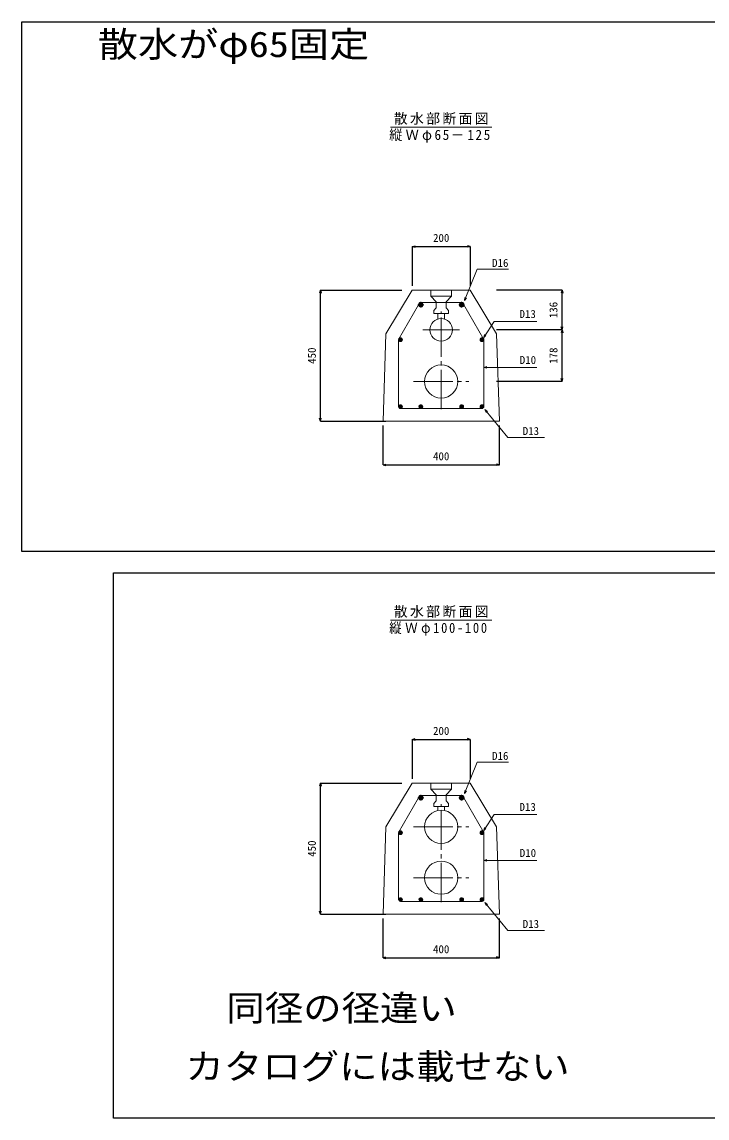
# Model space of a CAD drawing. Units: millimetres, scale not verified. Extents: x -9232 to 7975, y -6572 to 1682.
# Drawn here: x -9232 to -6878, y -2083 to 1682 of the extents above; entities that cross this region are included whole.
import ezdxf
from ezdxf.enums import TextEntityAlignment as Align

# ---------------------------------------------------------------- set-up
doc = ezdxf.new("R2010")
doc.units = ezdxf.units.MM
doc.header["$LTSCALE"] = 15
doc.linetypes.add('CHAIN1', pattern=[8, 5, -1, 1, -1])
doc.linetypes.add('CHAIN2', pattern=[12, 9, -1, 1, -1])
doc.layers.add('0-1_ブロック', color=2, linetype='Continuous', lineweight=18)
doc.layers.add('0-A', color=7, linetype='Continuous', lineweight=18)
for name, color, linetype in [('0-2_HI-VP', 7, 'Continuous'), ('0-3_鉄筋', 4, 'Continuous'), ('0-6_寸法', 4, 'Continuous')]:
    doc.layers.add(name, color=color, linetype=linetype)
doc.styles.add('ＭＳ ゴシック', font='')
doc.styles.get('ＭＳ ゴシック').set_extended_font_data('MS Gothic')

msp = doc.modelspace()

# ---------------------------------------------------------------- linework, layer by layer
at = {"layer": '0-1_ブロック', "color": 3}
for p, q in [((-7891.63, 761.06), (-7981.63, 611.06)), ((-7891.63, 761.06), (-7981.63, 611.06)), ((-7891.63, 761.06), (-7691.63, 761.06)), ((-7891.63, 761.06), (-7691.63, 761.06)), ((-7691.63, 761.06), (-7601.63, 611.06)), ((-7991.63, 311.06), (-7981.63, 611.06)), ((-7601.63, 611.06), (-7591.63, 311.06)), ((-7891.63, -932.25), (-7981.63, -1082.25)), ((-7891.63, -932.25), (-7981.63, -1082.25)), ((-7891.63, -932.25), (-7691.63, -932.25)), ((-7891.63, -932.25), (-7691.63, -932.25)), ((-7691.63, -932.25), (-7601.63, -1082.25)), ((-7991.63, -1382.25), (-7981.63, -1082.25)), ((-7601.63, -1082.25), (-7591.63, -1382.25))]:
    msp.add_line(p, q, dxfattribs=at)
at = {"layer": '0-1_ブロック', "color": 7}
for p, q in [((-7826.85, 740.76), (-7826.85, 760.76)), ((-7826.85, 740.76), (-7826.85, 760.76)), ((-7756.85, 740.76), (-7756.85, 760.76)), ((-7756.85, 740.76), (-7756.85, 760.76)), ((-7826.85, 740.76), (-7756.85, 740.76)), ((-7826.85, 740.76), (-7808.85, 720.76)), ((-7826.85, 740.76), (-7756.85, 740.76)), ((-7826.85, 740.76), (-7808.85, 720.76)), ((-7808.85, 720.76), (-7808.85, 700.76)), ((-7808.85, 720.76), (-7808.85, 700.76)), ((-7756.85, 740.76), (-7774.85, 720.76)), ((-7756.85, 740.76), (-7774.85, 720.76)), ((-7774.85, 720.76), (-7774.85, 700.76)), ((-7774.85, 720.76), (-7774.85, 700.76)), ((-7808.85, 700.76), (-7816.85, 690.76)), ((-7808.85, 700.76), (-7816.85, 690.76)), ((-7816.85, 680.76), (-7816.85, 690.76)), ((-7816.85, 680.76), (-7816.85, 690.76)), ((-7802.85, 669.01), (-7802.85, 680.76)), ((-7802.85, 662.04), (-7802.85, 680.76)), ((-7780.85, 669.01), (-7780.85, 680.76)), ((-7780.85, 677.83), (-7780.85, 661.39)), ((-7774.85, 700.76), (-7766.85, 690.76)), ((-7774.85, 700.76), (-7766.85, 690.76)), ((-7826.85, -952.55), (-7826.85, -932.55)), ((-7826.85, -952.55), (-7826.85, -932.55)), ((-7756.85, -952.55), (-7756.85, -932.55)), ((-7756.85, -952.55), (-7756.85, -932.55)), ((-7826.85, -952.55), (-7756.85, -952.55)), ((-7826.85, -952.55), (-7808.85, -972.55)), ((-7826.85, -952.55), (-7756.85, -952.55)), ((-7826.85, -952.55), (-7808.85, -972.55)), ((-7808.85, -972.55), (-7808.85, -992.55)), ((-7808.85, -972.55), (-7808.85, -992.55)), ((-7756.85, -952.55), (-7774.85, -972.55)), ((-7756.85, -952.55), (-7774.85, -972.55)), ((-7774.85, -972.55), (-7774.85, -992.55)), ((-7774.85, -972.55), (-7774.85, -992.55)), ((-7808.85, -992.55), (-7816.85, -1002.55)), ((-7808.85, -992.55), (-7816.85, -1002.55)), ((-7816.85, -1012.55), (-7816.85, -1002.55)), ((-7816.85, -1012.55), (-7816.85, -1002.55)), ((-7802.85, -1026.37), (-7802.85, -1012.55)), ((-7802.85, -1026.37), (-7802.85, -1012.55)), ((-7780.85, -1026.28), (-7780.85, -1012.55)), ((-7780.85, -1015.48), (-7780.85, -1026.28)), ((-7774.85, -992.55), (-7766.85, -1002.55)), ((-7774.85, -992.55), (-7766.85, -1002.55))]:
    msp.add_line(p, q, dxfattribs=at)
at = {"layer": '0-1_ブロック'}
for p, q in [((-7869.6, 711.75), (-7862.32, 719.03)), ((-7869.51, 709.72), (-7860.29, 718.94)), ((-7869.04, 708.06), (-7858.63, 718.48)), ((-7868.72, 714.75), (-7865.32, 718.15)), ((-7868.32, 706.67), (-7857.24, 717.75)), ((-7867.37, 705.49), (-7856.06, 716.8)), ((-7866.23, 704.51), (-7855.08, 715.66)), ((-7861.63, 719.06), (-7721.63, 719.06)), ((-7717.02, 704.51), (-7728.17, 715.66)), ((-7715.88, 705.49), (-7727.19, 716.8)), ((-7714.94, 706.67), (-7726.01, 717.75)), ((-7714.21, 708.06), (-7724.62, 718.48)), ((-7713.74, 709.72), (-7722.97, 718.94)), ((-7713.66, 711.75), (-7720.93, 719.03)), ((-7714.53, 714.75), (-7717.93, 718.15)), ((-7869.63, 711.06), (-7938.13, 591.06)), ((-7864.88, 703.75), (-7854.32, 714.31)), ((-7863.27, 703.23), (-7853.8, 712.7)), ((-7861.32, 703.06), (-7853.63, 710.75)), ((-7858.61, 703.65), (-7854.22, 708.04)), ((-7721.93, 703.06), (-7729.62, 710.75)), ((-7719.98, 703.23), (-7729.45, 712.7)), ((-7724.64, 703.65), (-7729.04, 708.04)), ((-7718.38, 703.75), (-7728.94, 714.31)), ((-7713.63, 711.06), (-7645.13, 591.06)), ((-7938.13, 361.06), (-7938.13, 591.06)), ((-7938.12, 590.8), (-7931.37, 597.55)), ((-7938, 592.34), (-7932.91, 597.43)), ((-7937.95, 589.56), (-7930.13, 597.38)), ((-7937.6, 588.5), (-7929.07, 597.03)), ((-7937.11, 587.57), (-7928.14, 596.54)), ((-7936.9, 594.85), (-7935.42, 596.33)), ((-7936.51, 586.76), (-7927.33, 595.94)), ((-7935.79, 586.07), (-7926.63, 595.22)), ((-7934.96, 585.48), (-7926.05, 594.39)), ((-7934.01, 585.01), (-7925.58, 593.45)), ((-7932.92, 584.69), (-7925.26, 592.36)), ((-7931.64, 584.56), (-7925.13, 591.07)), ((-7930.03, 584.76), (-7925.33, 589.46)), ((-7651.61, 584.56), (-7658.13, 591.07)), ((-7650.33, 584.69), (-7657.99, 592.36)), ((-7653.22, 584.76), (-7657.93, 589.46)), ((-7649.24, 585.01), (-7657.67, 593.45)), ((-7648.29, 585.48), (-7657.2, 594.39)), ((-7647.46, 586.07), (-7656.62, 595.22)), ((-7646.75, 586.76), (-7655.92, 595.94)), ((-7646.14, 587.57), (-7655.11, 596.54)), ((-7645.65, 588.5), (-7654.19, 597.03)), ((-7645.3, 589.56), (-7653.12, 597.38)), ((-7645.13, 590.8), (-7651.88, 597.55)), ((-7645.25, 592.34), (-7650.34, 597.43)), ((-7646.35, 594.85), (-7647.83, 596.33)), ((-7645.13, 361.06), (-7645.13, 591.06)), ((-7938.12, 360.8), (-7931.37, 367.55)), ((-7938, 362.34), (-7932.91, 367.43)), ((-7937.95, 359.56), (-7930.13, 367.38)), ((-7937.6, 358.5), (-7929.07, 367.03)), ((-7937.11, 357.57), (-7928.14, 366.54)), ((-7936.9, 364.85), (-7935.42, 366.33)), ((-7936.51, 356.76), (-7927.33, 365.94)), ((-7935.79, 356.07), (-7926.63, 365.22)), ((-7934.96, 355.48), (-7926.05, 364.39)), ((-7934.01, 355.01), (-7925.58, 363.45)), ((-7932.92, 354.69), (-7925.26, 362.36)), ((-7931.64, 354.56), (-7925.13, 361.07)), ((-7931.63, 354.56), (-7651.63, 354.56)), ((-7930.03, 354.76), (-7925.33, 359.46)), ((-7868.12, 360.8), (-7861.37, 367.55)), ((-7868, 362.34), (-7862.91, 367.43)), ((-7867.95, 359.56), (-7860.13, 367.38)), ((-7867.6, 358.5), (-7859.07, 367.03)), ((-7867.11, 357.57), (-7858.14, 366.54)), ((-7866.9, 364.85), (-7865.42, 366.33)), ((-7866.51, 356.76), (-7857.33, 365.94)), ((-7865.79, 356.07), (-7856.63, 365.22)), ((-7864.96, 355.48), (-7856.05, 364.39)), ((-7864.01, 355.01), (-7855.58, 363.45)), ((-7862.92, 354.69), (-7855.26, 362.36)), ((-7861.64, 354.56), (-7855.13, 361.07)), ((-7860.03, 354.76), (-7855.33, 359.46)), ((-7721.61, 354.56), (-7728.13, 361.07)), ((-7720.33, 354.69), (-7727.99, 362.36)), ((-7723.22, 354.76), (-7727.93, 359.46)), ((-7719.24, 355.01), (-7727.67, 363.45)), ((-7718.29, 355.48), (-7727.2, 364.39)), ((-7717.46, 356.07), (-7726.62, 365.22)), ((-7716.75, 356.76), (-7725.92, 365.94)), ((-7716.14, 357.57), (-7725.11, 366.54)), ((-7715.65, 358.5), (-7724.19, 367.03)), ((-7715.3, 359.56), (-7723.12, 367.38)), ((-7715.13, 360.8), (-7721.88, 367.55)), ((-7715.25, 362.34), (-7720.34, 367.43)), ((-7716.35, 364.85), (-7717.83, 366.33)), ((-7651.61, 354.56), (-7658.13, 361.07)), ((-7650.33, 354.69), (-7657.99, 362.36)), ((-7653.22, 354.76), (-7657.93, 359.46)), ((-7649.24, 355.01), (-7657.67, 363.45)), ((-7648.29, 355.48), (-7657.2, 364.39)), ((-7647.46, 356.07), (-7656.62, 365.22)), ((-7646.75, 356.76), (-7655.92, 365.94)), ((-7646.14, 357.57), (-7655.11, 366.54)), ((-7645.65, 358.5), (-7654.19, 367.03)), ((-7645.3, 359.56), (-7653.12, 367.38)), ((-7645.13, 360.8), (-7651.88, 367.55)), ((-7645.25, 362.34), (-7650.34, 367.43)), ((-7646.35, 364.85), (-7647.83, 366.33)), ((-7869.6, -981.56), (-7862.32, -974.29)), ((-7869.51, -983.6), (-7860.29, -974.37)), ((-7869.04, -985.25), (-7858.63, -974.84)), ((-7868.72, -978.56), (-7865.32, -975.16)), ((-7868.32, -986.64), (-7857.24, -975.56)), ((-7867.37, -987.82), (-7856.06, -976.51)), ((-7866.23, -988.8), (-7855.08, -977.65)), ((-7861.63, -974.25), (-7721.63, -974.25)), ((-7717.02, -988.8), (-7728.17, -977.65)), ((-7715.88, -987.82), (-7727.19, -976.51)), ((-7714.94, -986.64), (-7726.01, -975.56)), ((-7714.21, -985.25), (-7724.62, -974.84)), ((-7713.74, -983.6), (-7722.97, -974.37)), ((-7713.66, -981.56), (-7720.93, -974.29)), ((-7714.53, -978.56), (-7717.93, -975.16)), ((-7869.63, -982.25), (-7938.13, -1102.25)), ((-7864.88, -989.56), (-7854.32, -979.01)), ((-7863.27, -990.08), (-7853.8, -980.61)), ((-7861.32, -990.25), (-7853.63, -982.56)), ((-7858.61, -989.67), (-7854.22, -985.27)), ((-7721.93, -990.25), (-7729.62, -982.56)), ((-7719.98, -990.08), (-7729.45, -980.61)), ((-7724.64, -989.67), (-7729.04, -985.27)), ((-7718.38, -989.56), (-7728.94, -979.01)), ((-7713.63, -982.25), (-7645.13, -1102.25)), ((-7938.13, -1332.25), (-7938.13, -1102.25)), ((-7938.12, -1102.51), (-7931.37, -1095.76)), ((-7938, -1100.97), (-7932.91, -1095.88)), ((-7937.95, -1103.75), (-7930.13, -1095.93)), ((-7937.6, -1104.81), (-7929.07, -1096.28)), ((-7937.11, -1105.74), (-7928.14, -1096.77)), ((-7936.9, -1098.46), (-7935.42, -1096.98)), ((-7936.51, -1106.55), (-7927.33, -1097.37)), ((-7935.79, -1107.25), (-7926.63, -1098.09)), ((-7934.96, -1107.83), (-7926.05, -1098.92)), ((-7934.01, -1108.3), (-7925.58, -1099.87)), ((-7932.92, -1108.62), (-7925.26, -1100.96)), ((-7931.64, -1108.75), (-7925.13, -1102.24)), ((-7930.03, -1108.56), (-7925.33, -1103.85)), ((-7651.61, -1108.75), (-7658.13, -1102.24)), ((-7650.33, -1108.62), (-7657.99, -1100.96)), ((-7653.22, -1108.56), (-7657.93, -1103.85)), ((-7649.24, -1108.3), (-7657.67, -1099.87)), ((-7648.29, -1107.83), (-7657.2, -1098.92)), ((-7647.46, -1107.25), (-7656.62, -1098.09)), ((-7646.75, -1106.55), (-7655.92, -1097.37)), ((-7646.14, -1105.74), (-7655.11, -1096.77)), ((-7645.65, -1104.81), (-7654.19, -1096.28)), ((-7645.3, -1103.75), (-7653.12, -1095.93)), ((-7645.13, -1102.51), (-7651.88, -1095.76)), ((-7645.25, -1100.97), (-7650.34, -1095.88)), ((-7646.35, -1098.46), (-7647.83, -1096.98)), ((-7645.13, -1332.25), (-7645.13, -1102.25)), ((-7938.12, -1332.51), (-7931.37, -1325.76)), ((-7938, -1330.97), (-7932.91, -1325.88)), ((-7937.95, -1333.75), (-7930.13, -1325.93)), ((-7937.6, -1334.81), (-7929.07, -1326.28)), ((-7937.11, -1335.74), (-7928.14, -1326.77)), ((-7936.9, -1328.46), (-7935.42, -1326.98)), ((-7936.51, -1336.55), (-7927.33, -1327.37)), ((-7935.79, -1337.25), (-7926.63, -1328.09)), ((-7934.96, -1337.83), (-7926.05, -1328.92)), ((-7934.01, -1338.3), (-7925.58, -1329.87)), ((-7932.92, -1338.62), (-7925.26, -1330.96)), ((-7931.64, -1338.75), (-7925.13, -1332.24)), ((-7931.63, -1338.75), (-7651.63, -1338.75)), ((-7930.03, -1338.56), (-7925.33, -1333.85)), ((-7868.12, -1332.51), (-7861.37, -1325.76)), ((-7868, -1330.97), (-7862.91, -1325.88)), ((-7867.95, -1333.75), (-7860.13, -1325.93)), ((-7867.6, -1334.81), (-7859.07, -1326.28)), ((-7867.11, -1335.74), (-7858.14, -1326.77)), ((-7866.9, -1328.46), (-7865.42, -1326.98)), ((-7866.51, -1336.55), (-7857.33, -1327.37)), ((-7865.79, -1337.25), (-7856.63, -1328.09)), ((-7864.96, -1337.83), (-7856.05, -1328.92)), ((-7864.01, -1338.3), (-7855.58, -1329.87)), ((-7862.92, -1338.62), (-7855.26, -1330.96)), ((-7861.64, -1338.75), (-7855.13, -1332.24)), ((-7860.03, -1338.56), (-7855.33, -1333.85)), ((-7721.61, -1338.75), (-7728.13, -1332.24)), ((-7720.33, -1338.62), (-7727.99, -1330.96)), ((-7723.22, -1338.56), (-7727.93, -1333.85)), ((-7719.24, -1338.3), (-7727.67, -1329.87)), ((-7718.29, -1337.83), (-7727.2, -1328.92)), ((-7717.46, -1337.25), (-7726.62, -1328.09)), ((-7716.75, -1336.55), (-7725.92, -1327.37)), ((-7716.14, -1335.74), (-7725.11, -1326.77)), ((-7715.65, -1334.81), (-7724.19, -1326.28)), ((-7715.3, -1333.75), (-7723.12, -1325.93)), ((-7715.13, -1332.51), (-7721.88, -1325.76)), ((-7715.25, -1330.97), (-7720.34, -1325.88)), ((-7716.35, -1328.46), (-7717.83, -1326.98)), ((-7651.61, -1338.75), (-7658.13, -1332.24)), ((-7650.33, -1338.62), (-7657.99, -1330.96)), ((-7653.22, -1338.56), (-7657.93, -1333.85)), ((-7649.24, -1338.3), (-7657.67, -1329.87)), ((-7648.29, -1337.83), (-7657.2, -1328.92)), ((-7647.46, -1337.25), (-7656.62, -1328.09)), ((-7646.75, -1336.55), (-7655.92, -1327.37)), ((-7646.14, -1335.74), (-7655.11, -1326.77)), ((-7645.65, -1334.81), (-7654.19, -1326.28)), ((-7645.3, -1333.75), (-7653.12, -1325.93)), ((-7645.13, -1332.51), (-7651.88, -1325.76)), ((-7645.25, -1330.97), (-7650.34, -1325.88)), ((-7646.35, -1328.46), (-7647.83, -1326.98))]:
    msp.add_line(p, q, dxfattribs=at)
at = {"layer": '0-1_ブロック', "color": 4, "linetype": 'CHAIN1'}
for p, q in [((-7861.63, 701.06), (-7861.63, 721.06)), ((-7721.63, 701.06), (-7721.63, 721.06)), ((-7851.63, 711.06), (-7871.63, 711.06)), ((-7731.63, 711.06), (-7711.63, 711.06)), ((-7861.63, -992.25), (-7861.63, -972.25)), ((-7721.63, -992.25), (-7721.63, -972.25)), ((-7851.63, -982.25), (-7871.63, -982.25)), ((-7731.63, -982.25), (-7711.63, -982.25))]:
    msp.add_line(p, q, dxfattribs=at)
at = {"layer": '0-1_ブロック', "color": 7, "linetype": 'CHAIN2'}
for p, q in [((-7791.63, 352.16), (-7791.63, 688.21)), ((-7854.78, 625.06), (-7728.48, 625.06)), ((-7886.53, 447.06), (-7696.73, 447.06)), ((-7791.63, -1341.15), (-7791.63, -1005.1)), ((-7886.53, -1082.25), (-7696.73, -1082.25)), ((-7886.53, -1257.25), (-7696.73, -1257.25))]:
    msp.add_line(p, q, dxfattribs=at)
at = {"layer": '0-1_ブロック', "color": 7}
for points in [[(-7816.85, 680.76), (-7766.85, 680.76), (-7766.85, 690.76)], [(-7816.85, 680.76), (-7766.85, 680.76), (-7766.85, 690.76)], [(-7816.85, -1012.55), (-7766.85, -1012.55), (-7766.85, -1002.55)], [(-7816.85, -1012.55), (-7766.85, -1012.55), (-7766.85, -1002.55)]]:
    msp.add_lwpolyline(points, dxfattribs=at)
at = {"layer": '0-1_ブロック', "color": 3}
for points in [[(-7981.63, 611.06), (-7991.63, 311.06), (-7591.63, 311.06)], [(-7981.63, -1082.25), (-7991.63, -1382.25), (-7591.63, -1382.25)]]:
    msp.add_lwpolyline(points, dxfattribs=at)
at = {"layer": '0-1_ブロック'}
for centre, radius in [((-7861.63, 711.06), 8), ((-7721.63, 711.06), 8), ((-7931.63, 591.06), 6.5), ((-7651.63, 591.06), 6.5), ((-7931.63, 361.06), 6.5), ((-7861.63, 361.06), 6.5), ((-7721.63, 361.06), 6.5), ((-7651.63, 361.06), 6.5), ((-7861.63, -982.25), 8), ((-7721.63, -982.25), 8), ((-7931.63, -1102.25), 6.5), ((-7651.63, -1102.25), 6.5), ((-7931.63, -1332.25), 6.5), ((-7861.63, -1332.25), 6.5), ((-7721.63, -1332.25), 6.5), ((-7651.63, -1332.25), 6.5)]:
    msp.add_circle(centre, radius, dxfattribs=at)
at = {"layer": '0-1_ブロック', "color": 7}
for centre, radius in [((-7791.63, 625.06), 38.83), ((-7791.63, 447.06), 57), ((-7791.63, -1082.25), 57), ((-7791.63, -1257.25), 57)]:
    msp.add_circle(centre, radius, dxfattribs=at)
at = {"layer": '0-2_HI-VP', "color": 1}
for points in [[(-9232.19, 1682.45), (-2965.63, 1682.45), (-2965.63, -136.66), (-9232.19, -136.66)], [(-8917.86, -210.23), (-2912.13, -210.23), (-2912.13, -2082.84), (-8917.86, -2082.84)]]:
    msp.add_lwpolyline(points, close=True, dxfattribs=at)
at = {"layer": '0-3_鉄筋'}
for p, q in [((-7891.63, 911.06), (-7881.48, 913.77)), ((-7891.63, 911.06), (-7691.63, 911.06)), ((-7891.63, 911.06), (-7881.48, 908.34)), ((-7891.63, 911.06), (-7891.63, 776.06)), ((-7691.63, 911.06), (-7701.77, 913.77)), ((-7691.63, 911.06), (-7701.77, 908.34)), ((-7691.63, 911.06), (-7691.63, 776.06)), ((-7991.63, 161.06), (-7991.63, 296.06)), ((-7591.63, 161.06), (-7591.63, 296.06)), ((-7991.63, 161.06), (-7981.48, 163.77)), ((-7991.63, 161.06), (-7591.63, 161.06)), ((-7991.63, 161.06), (-7981.48, 158.34)), ((-7591.63, 161.06), (-7601.77, 163.77)), ((-7591.63, 161.06), (-7601.77, 158.34)), ((-7891.63, -782.25), (-7881.48, -779.54)), ((-7891.63, -782.25), (-7691.63, -782.25)), ((-7891.63, -782.25), (-7881.48, -784.97)), ((-7891.63, -782.25), (-7891.63, -917.25)), ((-7691.63, -782.25), (-7701.77, -779.54)), ((-7691.63, -782.25), (-7701.77, -784.97)), ((-7691.63, -782.25), (-7691.63, -917.25)), ((-7991.63, -1532.25), (-7991.63, -1397.25)), ((-7591.63, -1532.25), (-7591.63, -1397.25)), ((-7991.63, -1532.25), (-7981.48, -1529.54)), ((-7991.63, -1532.25), (-7591.63, -1532.25)), ((-7991.63, -1532.25), (-7981.48, -1534.97)), ((-7591.63, -1532.25), (-7601.77, -1529.54)), ((-7591.63, -1532.25), (-7601.77, -1534.97))]:
    msp.add_line(p, q, dxfattribs=at)
at = {"layer": '0-6_寸法'}
for p, q in [((-8206.63, 761.06), (-8209.34, 750.91)), ((-8206.63, 311.06), (-8206.63, 761.06)), ((-8206.63, 761.06), (-8203.91, 750.91)), ((-8206.63, 761.06), (-7926.61, 761.06)), ((-7376.63, 760.76), (-7601.63, 760.76)), ((-7376.63, 760.76), (-7379.34, 750.62)), ((-7376.63, 625.06), (-7376.63, 760.76)), ((-7376.63, 760.76), (-7373.91, 750.62)), ((-7376.63, 625.06), (-7601.63, 625.06)), ((-7376.63, 625.06), (-7379.34, 635.2)), ((-7376.63, 625.06), (-7379.34, 614.91)), ((-7376.63, 625.06), (-7373.91, 635.2)), ((-7376.63, 447.06), (-7376.63, 625.06)), ((-7376.63, 625.06), (-7373.91, 614.91)), ((-7376.63, 447.06), (-7379.34, 457.2)), ((-7376.63, 447.06), (-7373.91, 457.2)), ((-7376.63, 447.06), (-7601.63, 447.06)), ((-8206.63, 311.06), (-8209.34, 321.2)), ((-8206.63, 311.06), (-8203.91, 321.2)), ((-8206.63, 311.06), (-7981.63, 311.06)), ((-8206.63, -932.25), (-8209.34, -942.4)), ((-8206.63, -1382.25), (-8206.63, -932.25)), ((-8206.63, -932.25), (-8203.91, -942.4)), ((-8206.63, -932.25), (-7926.61, -932.25)), ((-8206.63, -1382.25), (-8209.34, -1372.11)), ((-8206.63, -1382.25), (-8203.91, -1372.11)), ((-8206.63, -1382.25), (-7981.63, -1382.25))]:
    msp.add_line(p, q, dxfattribs=at)
at = {"layer": '0-A'}
for p, q in [((-7965.98, 1320.93), (-7617.27, 1320.93)), ((-7711.22, 725.47), (-7709.92, 735.89)), ((-7711.22, 725.47), (-7704.89, 733.85)), ((-7645.71, 598.47), (-7642.39, 608.43)), ((-7645.71, 598.47), (-7637.85, 605.43)), ((-7645.13, 495.61), (-7634.98, 498.33)), ((-7645.13, 495.61), (-7462.76, 495.61)), ((-7645.13, 495.61), (-7634.98, 492.89)), ((-7641.61, 350.71), (-7637.23, 341.17)), ((-7562.44, 255.26), (-7436.32, 255.26)), ((-7965.98, -372.39), (-7617.27, -372.39)), ((-7711.22, -967.84), (-7709.92, -957.42)), ((-7711.22, -967.84), (-7704.89, -959.47)), ((-7645.71, -1094.84), (-7642.39, -1084.88)), ((-7645.71, -1094.84), (-7637.85, -1087.88)), ((-7645.13, -1197.7), (-7634.98, -1194.98)), ((-7645.13, -1197.7), (-7462.76, -1197.7)), ((-7645.13, -1197.7), (-7634.98, -1200.42)), ((-7641.61, -1342.6), (-7637.23, -1352.14)), ((-7562.44, -1438.05), (-7436.32, -1438.05))]:
    msp.add_line(p, q, dxfattribs=at)
for points in [[(-7711.22, 725.47), (-7667.69, 832.62), (-7560.55, 832.62)], [(-7645.71, 598.47), (-7609.31, 653.59), (-7463.6, 653.59)], [(-7562.44, 255.26), (-7641.61, 350.71), (-7633.05, 344.64)], [(-7711.22, -967.84), (-7667.69, -860.69), (-7560.55, -860.69)], [(-7645.71, -1094.84), (-7609.31, -1039.72), (-7463.6, -1039.72)], [(-7562.44, -1438.05), (-7641.61, -1342.6), (-7633.05, -1348.67)]]:
    msp.add_lwpolyline(points, dxfattribs=at)

# ---------------------------------------------------------------- texts
at = {"layer": '0-2_HI-VP', "color": 2, "style": 'ＭＳ ゴシック'}
for s, width, p in [('散水がφ65固定', 1.15, (-8971.37, 1535.31)), ('同径の径違い', 1.1, (-8529.97, -1775.2)), ('カタログには載せない', 1.1, (-8670.41, -1975.83))]:
    msp.add_text(s, height=87.98, dxfattribs=dict(at, width=width)).set_placement(p, align=Align.BOTTOM_LEFT)
at = {"layer": '0-3_鉄筋', "style": 'ＭＳ ゴシック'}
for s, p in [('200', (-7819.75, 918.56)), ('400', (-7819.75, 168.56)), ('200', (-7819.75, -774.75)), ('400', (-7819.75, -1524.75))]:
    msp.add_text(s, height=27.49, dxfattribs=at).set_placement(p, align=Align.BOTTOM_LEFT)
at = {"layer": '0-6_寸法', "style": 'ＭＳ ゴシック'}
for s, p in [('136', (-7384.13, 664.78)), ('450', (-8214.13, 507.93)), ('178', (-7384.13, 507.93)), ('450', (-8214.13, -1185.38))]:
    msp.add_text(s, height=27.49, rotation=90, dxfattribs=at).set_placement(p, align=Align.BOTTOM_LEFT)
at = {"layer": '0-A', "color": 4, "style": 'ＭＳ ゴシック'}
for s, p in [('D16', (-7616.8, 832.62)), ('D13', (-7522.58, 657.21)), ('D10', (-7521.74, 499.22)), ('D13', (-7511.55, 255.3)), ('D16', (-7616.8, -860.69)), ('D13', (-7522.58, -1036.11)), ('D10', (-7521.74, -1194.09)), ('D13', (-7511.55, -1438.02))]:
    msp.add_text(s, height=27.49, dxfattribs=at).set_placement(p, align=Align.BOTTOM_LEFT)
at = {"layer": '0-A', "char_height": 34.84, "attachment_point": 7, "style": 'ＭＳ ゴシック'}
for s, insert in [('\\T1.17;散水部断面図', (-7954.38, 1328.97)), ('\\T1.25;\\W0.95;縦Ｗφ65－125', (-7970.3, 1267.63)), ('\\T1.17;散水部断面図', (-7954.38, -364.34)), ('\\T1.28;\\W0.9;縦Ｗφ100-100', (-7970.3, -425.68))]:
    msp.add_mtext(s, dxfattribs=dict(at, insert=insert))

doc.saveas('drawing.dxf')
